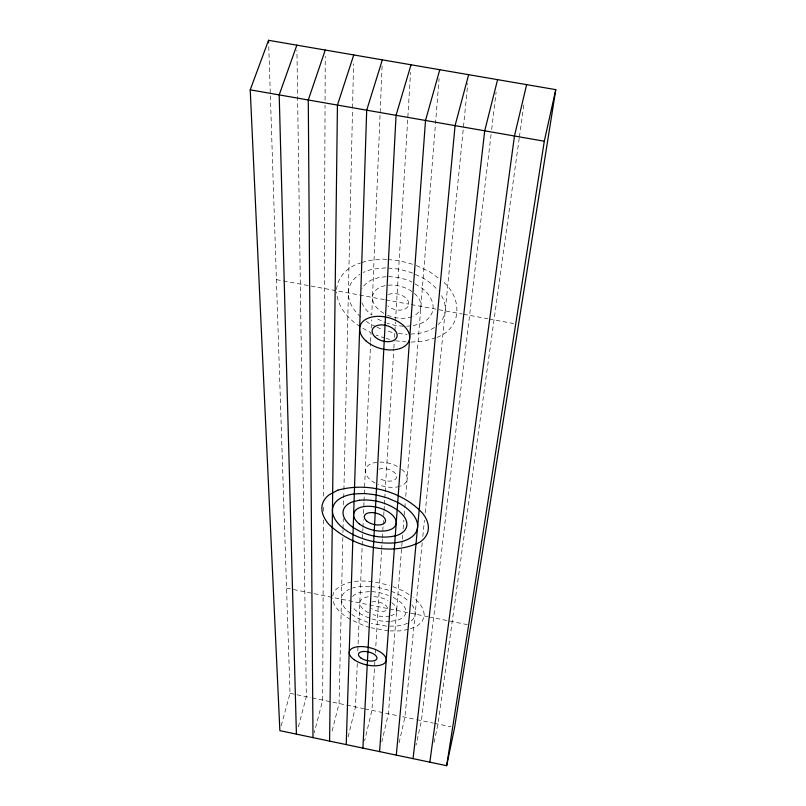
<?xml version="1.0" encoding="UTF-8"?>
<svg xmlns="http://www.w3.org/2000/svg" width="806" height="806" viewBox="0 0 806 806"><rect width="100%" height="100%" fill="white"/><g stroke="black" fill="none" stroke-linecap="round" stroke-linejoin="round"><path stroke-width="0.6" stroke-dasharray="4.03 3.02" d="M323.408 520.011L322.692 700.112L314.239 732.775M323.438 511.195L323.458 506.168M323.498 496.103L325.05 105.264M325.07 100.246L325.241 56.319M342.832 537.511L339.074 703.517L331.427 733.833M342.953 532.484L343.003 529.965M343.034 528.706L343.265 518.641M343.578 504.808L343.89 490.965M343.92 489.705L352.534 109.072M352.565 107.813L353.562 63.755M357.3 663.388L355.486 706.922L347.718 738.528M357.814 650.956L362.891 528.575M362.942 527.315L363.254 519.779M363.516 513.503L363.99 502.198M364.04 500.939L370.599 342.832M370.649 341.573L371.022 332.787L361.209 327.337M371.213 328.113L371.556 319.76M382.084 66.102L371.757 314.924L370.347 313.927A37.136 23.747 15.4 0 1 361.854 302.683M374.881 661.716L371.929 710.348L364.634 740.795M375.405 652.991L381.621 550.387M381.691 549.138L382.296 539.143M382.376 537.894L383.132 525.411M383.203 524.162L383.434 520.414M383.737 515.427L383.958 511.679M384.039 510.43L384.341 505.433M384.412 504.183L384.714 499.186M384.794 497.937L385.097 492.95M385.167 491.7L393.791 349.401M393.862 348.152L394.315 340.676M394.517 337.432L394.779 333.11L385.923 330.692M394.91 330.923L395.444 322.128M395.504 321.02L410.566 72.308M402.657 535.164L388.401 713.773L381.853 741.842M403.151 528.917L403.846 520.172M404.249 515.175L404.743 508.929M404.844 507.679L405.347 501.433M405.74 496.436L439.089 78.494M422.213 542.801L404.904 717.199L399.081 742.89M422.828 536.544L424.44 520.273M425.185 512.767L467.782 83.421M491.076 134.531L421.437 720.635L416.037 745.157M491.67 129.544L496.113 92.126M519.225 138.169L438.001 724.08L433.789 743.737M519.396 136.919L524.222 102.07M336.586 289.606C337.432 276.488 348.474 266.272 360.665 262.968M298.341 726.891L306.34 696.706L296.93 50.194M281.183 725.843L290.019 693.321L268.751 46.567M332.596 596.198L333.926 591.574C347.839 576.411 371.848 580.663 389.6 585.539M436.953 337.392C463.087 327.548 462.12 296.94 442.293 281.002M410.445 628.821L417.024 626.111L422.173 621.577L424.389 615.965L423.452 609.638L419.382 603.029L413.226 597.367M361.854 262.575L367.768 260.59L382.941 259.089L386.679 259.431M413.307 325.674L421.024 323.357A37.136 23.747 15.4 0 0 423.775 289.485L413.146 282.604M435.794 337.734L424.137 341.14L410.818 342.147M391.152 621.315L396.985 620.308A28.281 13.783 13.9 0 0 398.577 600.661L392.955 597.236M408.108 629.486L399.615 630.917L389.62 630.917M385.752 267.854L373.662 269.023A49.529 31.676 15.4 0 0 363.264 272.458M386.265 276.73L379.505 277.365L371.717 279.904A37.136 23.747 15.4 0 0 361.864 289.142M406.718 326.198L411.11 325.846M410.576 334.087L418.747 333.442A49.529 31.676 15.4 0 0 434.434 327.488M369.611 586.405L360.484 586.516A37.711 18.377 13.9 0 0 352.645 588.007M369.521 591.554L359.093 592.712A28.281 13.783 13.9 0 0 351.678 597.609M390.033 621.315C378.891 621.779 367.596 618.655 358.297 612.469A28.281 13.783 13.9 0 1 352.534 606.797M389.842 626.141L395.393 626.131A37.711 18.377 13.9 0 0 409.317 622.242M387.928 259.552L399.161 260.59L412.954 264.368M388.089 268.076L398.648 269.063L411.433 272.559L423.16 278.1A49.529 31.676 15.4 0 1 438.132 290.694M388.522 276.518L398.144 277.425L407.675 280.035L412.047 282.09M403.363 326.269L395.242 325.453L387.202 323.256M398.466 333.483L407.08 334.359M395.494 340.797L406.083 341.885M370.831 586.567L379.364 587.695L389.036 590.314L397.952 594.052A37.711 18.377 13.9 0 1 408.924 601.528M371.788 591.533L379.072 592.501L388.512 595.382M386.517 626.151L371.284 623.29M388.542 630.917L371.042 627.743M276.418 279.642L384.563 299.651A12.382 7.909 15.4 0 0 384.875 301.797M385.782 299.872L408.783 304.124M411.201 304.577L462.271 314.028M463.49 314.249L487.922 318.773M489.141 318.995L513.634 323.528M286.563 588.108L387.434 608.49M389.731 608.963L427.865 616.661M429.024 616.892L467.319 624.64M290.019 693.321L311.015 697.684M312.184 697.925L363.708 708.635M364.886 708.877L397.832 715.728M402.547 716.705L415.533 719.405M416.712 719.657L433.265 723.093M434.454 723.345L451.038 726.79M369.883 627.431L365.239 626.181L351.416 619.925M385.016 338.137L376.13 335.145M386.175 338.46L389.661 339.407M367.788 622.343L359.154 618.776A37.711 18.377 13.9 0 1 351.759 614.384M392.905 586.587L403 590.838L410.325 595.322M375.858 326.672L371.354 324.606A49.529 31.676 15.4 0 1 366.307 321.403M376.986 327.196L382.608 329.785M377.581 319.015L386.064 322.944M416.329 265.506L429.981 271.985L439.451 278.926M350.388 619.32C342.379 614.777 333.785 608.127 332.515 598.405M360.211 326.642C348.111 318.995 337.502 306.733 336.545 291.913M411.906 604.812A37.711 18.377 13.9 0 1 410.304 621.597M350.691 613.598A37.711 18.377 13.9 0 1 349.381 589.246M391.736 602.666A18.85 9.188 13.9 0 1 390.769 615.774M389.862 616.006A18.85 9.188 13.9 0 1 372.946 614.565M368.594 612.762A18.85 9.188 13.9 0 1 368.372 596.772M373.954 596.611A18.85 9.188 13.9 0 1 387.998 600.399M441.547 295.671A49.529 31.676 15.4 0 1 438.172 324.556M360.806 317.05A49.529 31.676 15.4 0 1 359.96 274.272M383.868 313.373A24.754 15.828 15.4 0 1 377.43 288.84A24.754 15.828 15.4 0 1 413.105 292.377A24.754 15.828 15.4 0 1 412.974 316.254M412.017 316.647A24.754 15.828 15.4 0 1 387.202 315.065M371.878 602.022A9.43 4.594 13.9 0 1 384.905 604.631A9.43 4.594 13.9 0 1 384.553 611.2A9.43 4.594 13.9 0 1 371.526 608.59M388.411 294.613A12.382 7.909 15.4 0 1 405.539 297.726A12.382 7.909 15.4 0 1 404.934 309.061A12.382 7.909 15.4 0 1 387.807 305.937M379.022 469.173A10.7 5.924 14.4 0 1 393.822 472.024A10.7 5.924 14.4 0 1 393.368 480.497A10.7 5.924 14.4 0 1 378.568 477.646M401.63 469.233A21.399 11.838 14.4 0 1 400.38 486.129M399.353 486.461A21.399 11.838 14.4 0 1 378.105 484.477M375.213 483.106A21.399 11.838 14.4 0 1 369.077 464.8A21.399 11.838 14.4 0 1 399.202 467.51"/><path stroke-width="1.21" d="M329.594 741.107L337.442 105.082L353.763 54.939M346.217 744.603L366.7 110.2L382.346 59.856M362.881 748.099L396.058 115.329L411.02 64.772M379.576 751.605L425.518 120.467L439.784 69.719M396.3 755.121L455.068 125.635L468.649 74.676M413.065 758.637L484.708 130.814L497.594 79.653M429.85 762.164L514.45 136.013L526.64 84.64M446.665 765.7L544.292 141.221L555.777 89.647L268.539 40.3L250.223 89.839L279.873 730.659L446.665 765.7L454.594 727.526L555.777 89.647M325.261 50.043L308.275 99.984L312.99 737.621M296.86 45.166L279.198 94.907L296.417 734.135M250.223 89.839L544.292 141.221M268.539 40.3L268.62 42.809M337.714 490.219L329.08 494.834A54.476 28.885 14.4 0 0 328.808 524.253C351.769 546.609 390.175 556.845 419.725 542.257A54.476 28.885 14.4 0 0 422.535 513.19C401.569 490.854 367.073 482.018 337.714 490.219M359.536 500.224L352.746 501.775A32.683 17.329 14.4 0 0 351.98 526.671C364.735 535.516 381.419 539.557 396.602 535.496A32.683 17.329 14.4 0 0 398.436 510.762C387.313 502.682 373.208 498.974 359.536 500.224M364.866 493.524L354.318 493.917A43.574 23.102 14.4 0 0 353.008 534.559C365.914 540.876 380.402 544.04 394.779 542.841A43.574 23.102 14.4 0 0 417.599 526.973A43.574 23.102 14.4 0 0 397.721 502.42L387.384 497.937L376.16 494.894L364.866 493.524M367.133 521.401A10.891 5.773 14.4 0 0 385.097 522.348A10.891 5.773 14.4 0 0 372.513 512.596A10.891 5.773 14.4 0 0 367.133 521.401M359.295 523.87A21.782 11.546 14.4 0 0 395.272 525.885A21.782 11.546 14.4 0 0 370.246 506.319A21.782 11.546 14.4 0 0 359.295 523.87M360.957 658.028A9.481 4.373 13.9 0 0 376.583 659.258A9.481 4.373 13.9 0 0 365.571 651.49A9.481 4.373 13.9 0 0 360.957 658.028M354.177 659.701A18.971 8.755 13.9 0 0 385.449 662.23A18.971 8.755 13.9 0 0 363.546 646.664A18.971 8.755 13.9 0 0 354.177 659.701M375.445 337.291A12.795 7.959 15.5 0 0 396.592 337.684A12.795 7.959 15.5 0 0 381.893 324.889A12.795 7.959 15.5 0 0 375.445 337.291M366.166 341.059A25.601 15.929 15.5 0 0 408.531 342.016A25.601 15.929 15.5 0 0 379.334 316.345A25.601 15.929 15.5 0 0 366.166 341.059"/></g></svg>
